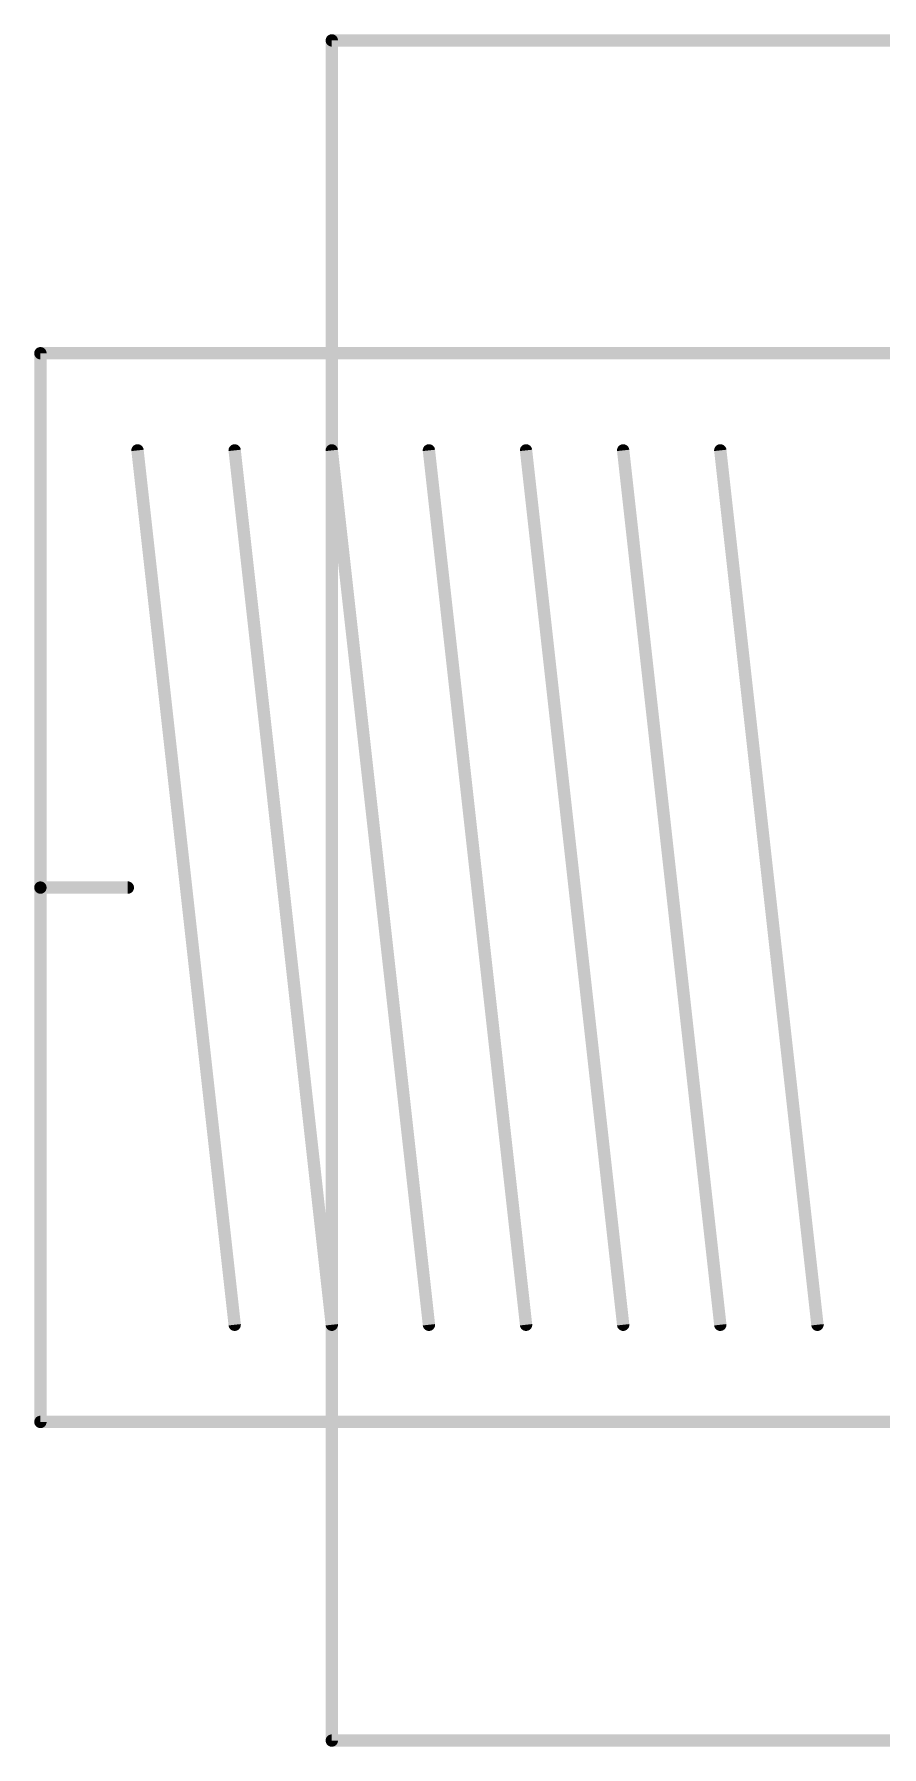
# Model space of a CAD drawing. Extents: x -9 to 103, y -21 to 20.
# Drawn here: x -9.06 to -0.34, y 2.62 to 20.24 of the extents above; entities that cross this region are included whole.
import ezdxf

# ---------------------------------------------------------------- set-up
doc = ezdxf.new("R2010")
doc.units = 0
doc.layers.add('51', color=53, linetype='CONTINUOUS')

msp = doc.modelspace()

# ---------------------------------------------------------------- linework, layer by layer
at = {"layer": '51', "const_width": 0.127}
for points in [[(-6, 20.18), (0, 20.18)], [(-6, 20.18), (-6, 2.68)], [(-9, 16.96), (0, 16.96)], [(-9, 11.46), (-9, 16.96)], [(-8, 15.96), (-7, 6.96)], [(-7, 15.96), (-6, 6.96)], [(-6, 15.96), (-5, 6.96)], [(-5, 15.96), (-4, 6.96)], [(-4, 15.96), (-3, 6.96)], [(-3, 15.96), (-2, 6.96)], [(-2, 15.96), (-1, 6.96)], [(-9, 5.96), (-9, 11.46)], [(-9, 11.46), (-8.1, 11.46)], [(0, 5.96), (-9, 5.96)], [(-6, 2.68), (0, 2.68)]]:
    msp.add_lwpolyline(points, dxfattribs=at)
at = {"layer": '51', "const_width": 0.0635}
for points in [[(-6, 20.2117, 1), (-6, 20.1483)], [(-5.9683, 20.18, 1), (-6.0317, 20.18)], [(-8.9682, 16.96, 1), (-9.0318, 16.96)], [(-9, 16.9917, 1), (-9, 16.9283)], [(-7.9684, 15.9635, 1), (-8.0316, 15.9565)], [(-6.9684, 15.9635, 1), (-7.0316, 15.9565)], [(-5.9684, 15.9635, 1), (-6.0316, 15.9565)], [(-4.9684, 15.9635, 1), (-5.0316, 15.9565)], [(-3.9684, 15.9635, 1), (-4.0316, 15.9565)], [(-2.9684, 15.9635, 1), (-3.0316, 15.9565)], [(-1.9684, 15.9635, 1), (-2.0316, 15.9565)], [(-8.9682, 11.46, 1), (-9.0318, 11.46)], [(-9.0318, 11.46, 1), (-8.9682, 11.46)], [(-9, 11.4918, 1), (-9, 11.4283)], [(-8.1, 11.4283, 1), (-8.1, 11.4918)], [(-7.0316, 6.9565, 1), (-6.9684, 6.9635)], [(-6.0316, 6.9565, 1), (-5.9684, 6.9635)], [(-5.0316, 6.9565, 1), (-4.9684, 6.9635)], [(-4.0316, 6.9565, 1), (-3.9684, 6.9635)], [(-3.0316, 6.9565, 1), (-2.9684, 6.9635)], [(-2.0316, 6.9565, 1), (-1.9684, 6.9635)], [(-1.0316, 6.9565, 1), (-0.9684, 6.9635)], [(-9, 5.9917, 1), (-9, 5.9283)], [(-9.0318, 5.96, 1), (-8.9682, 5.96)], [(-6, 2.7118, 1), (-6, 2.6482)], [(-6.0317, 2.68, 1), (-5.9683, 2.68)]]:
    msp.add_lwpolyline(points, format="xyb", dxfattribs=at)

doc.saveas('drawing.dxf')
